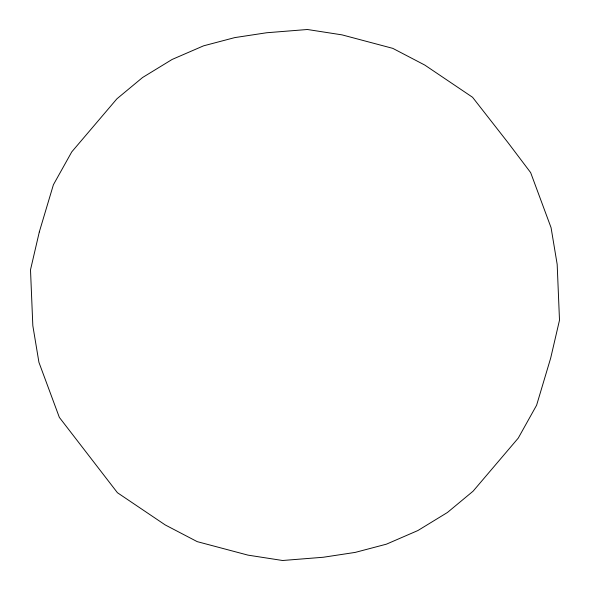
<?xml version="1.0" encoding="UTF-8"?>
<svg xmlns="http://www.w3.org/2000/svg" width="590" height="590" viewBox="0 0 590 590"><rect width="100%" height="100%" fill="white"/><g stroke="black" fill="none" stroke-linecap="round" stroke-linejoin="round"><path stroke-width="0.89" d="M39.309 231.951L30.503 269.814L32.826 325.658L38.933 362.334L59.347 417.388L117.432 492.716L165.237 524.945L197.207 541.635L247.984 555.131L282.588 560.5L323.327 557.248L355.246 552.395L386.435 544.164L417.875 530.55L447.426 512.489L473.077 491.204L518.249 438.112L536.605 405.234L550.691 358.049L559.497 320.186L557.174 264.342L551.067 227.666L530.653 172.612L508.278 142.987L472.568 97.284L424.763 65.055L392.793 48.365L342.016 34.869L307.412 29.5L266.673 32.752L234.754 37.605L203.565 45.836L172.125 59.45L142.573 77.511L116.923 98.796L71.751 151.888L53.395 184.766L39.309 231.951"/></g></svg>
